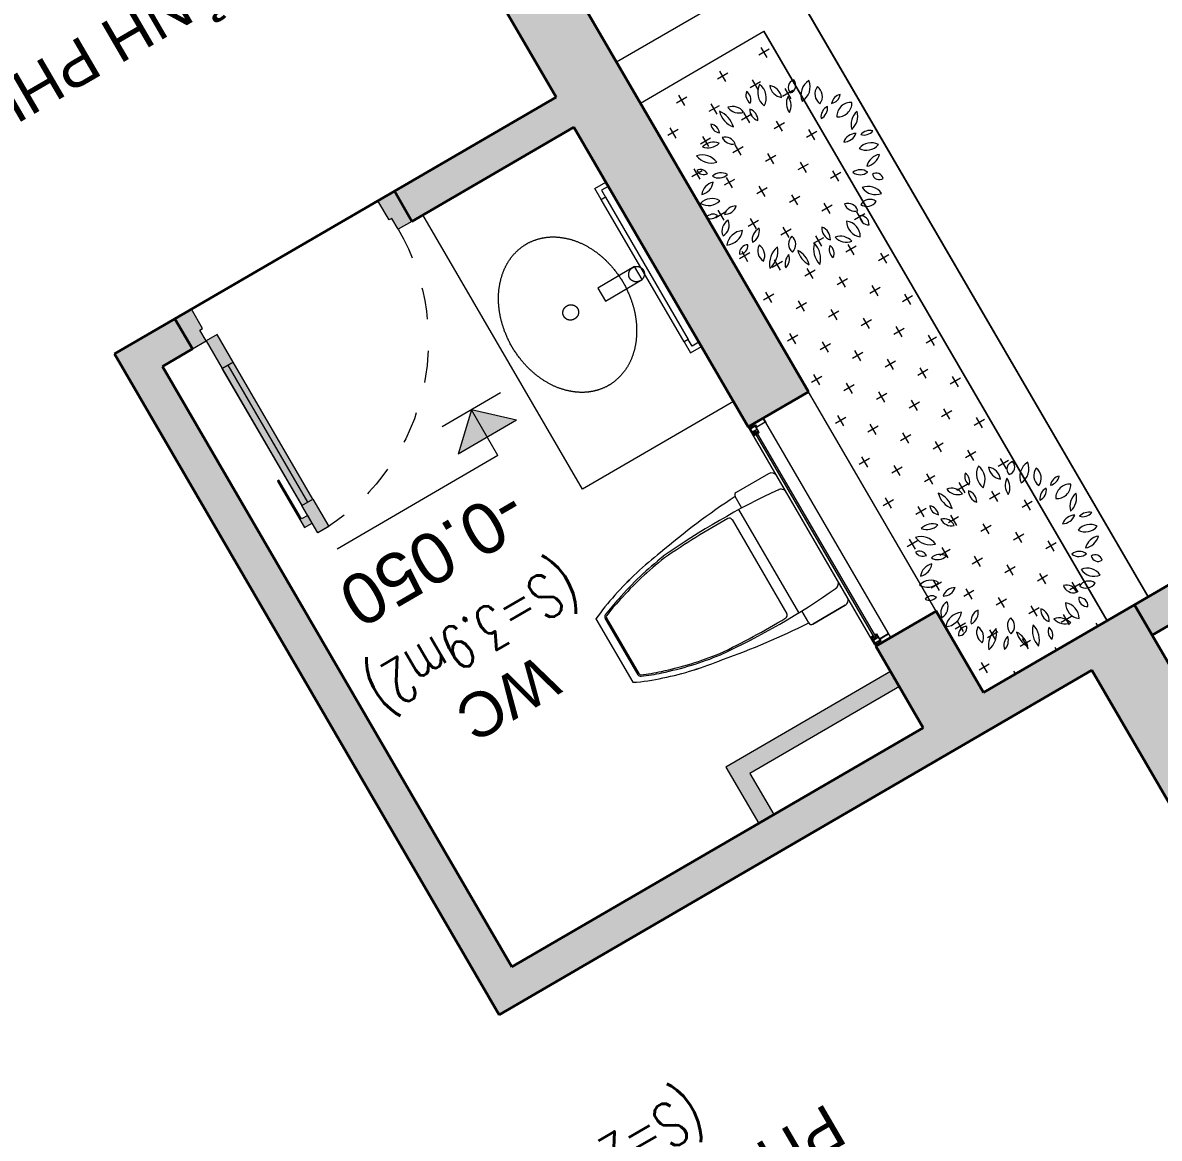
# Model space of a CAD drawing. Header units: millimetres. Extents: x 567980 to 569372, y 2065777 to 2066674.
# Drawn here: x 568902.815 to 568906.396, y 2066309.544 to 2066313.061 of the extents above; entities that cross this region are included whole.
import ezdxf
from ezdxf.enums import TextEntityAlignment as Align

# ---------------------------------------------------------------- set-up
doc = ezdxf.new("R2010")
doc.units = ezdxf.units.MM
doc.linetypes.add('HIDDEN', pattern=[0.75, 0.5, -0.25])
for name, color, linetype, lineweight in [('A-DIM', 251, 'Continuous', 15), ('A-HATCH', 251, 'Continuous', 5), ('A-KY HIEU', 34, 'Continuous', 20), ('A-TEXT', 7, 'Continuous', 18), ('A-TUONG', 255, 'Continuous', 35), ('E- THAY', 9, 'Continuous', 20), ('E-Manh', 251, 'Continuous', 13), ('E-NoiThat', 32, 'Continuous', 9), ('i_Cay', 114, 'Continuous', 13), ('i_Hatch', 250, 'Continuous', 13), ('i_ThietBi', 32, 'Continuous', 13), ('LD-CUA', 146, 'Continuous', 13), ('LD-THAY', 9, 'Continuous', 13)]:
    doc.layers.add(name, color=color, linetype=linetype, lineweight=lineweight)
doc.styles.add('A1-arial', font='arial.ttf')
doc.styles.add('AA - Arial - Regular', font='arial.ttf', dxfattribs={"height": 250})
doc.styles.add('Dim roman', font='romans.shx', dxfattribs={"width": 0.7})

# ---------------------------------------------------------------- blocks, each defined once
blk = doc.blocks.new('A$C67F81534')
at = {"color": 2, "linetype": 'Continuous'}
for p, q in [((505, 2254.3), (498, 2284.3)), ((968.5, 2254.3), (975.6, 2284.3)), ((505, 2254.3), (530.4, 2228.3)), ((530.4, 2228.3), (515.4, 2003.6)), ((943.2, 2228.3), (968.5, 2254.3)), ((958.2, 2003.6), (943.2, 2228.3)), ((308.3, 2003.6), (308.3, 0)), ((1183.8, 2003.6), (308.3, 2003.6)), ((1183.8, 0), (1183.8, 2003.6)), ((57.7, 1864.1), (27.6, 1871.1)), ((57.7, 1864.1), (83.7, 1838.7)), ((1434.4, 1864.1), (1408.5, 1838.7)), ((1434.4, 1864.1), (1464.5, 1871.1)), ((83.7, 1838.7), (308.3, 1853.7)), ((1408.5, 1838.7), (1183.8, 1853.7)), ((57.7, 1400.6), (27.6, 1393.5)), ((83.7, 1425.9), (57.7, 1400.6)), ((308.3, 1410.9), (83.7, 1425.9)), ((1183.8, 1410.9), (1408.5, 1425.9)), ((1408.5, 1425.9), (1434.4, 1400.6)), ((1434.4, 1400.6), (1464.5, 1393.5)), ((57.7, 1269.6), (27.6, 1276.6)), ((57.7, 1269.6), (83.7, 1244.3)), ((83.7, 1244.3), (308.3, 1259.2)), ((1408.5, 1244.3), (1183.8, 1259.2)), ((1434.4, 1269.6), (1408.5, 1244.3)), ((1434.4, 1269.6), (1464.5, 1276.6)), ((83.7, 831.4), (57.7, 806.1)), ((308.3, 816.4), (83.7, 831.4)), ((1183.8, 816.4), (1408.5, 831.4)), ((1408.5, 831.4), (1434.4, 806.1)), ((57.7, 806.1), (27.6, 799)), ((1434.4, 806.1), (1464.5, 799)), ((64.2, 608.8), (34.2, 615.8)), ((1427.9, 608.8), (1458, 615.8)), ((64.2, 608.8), (90.2, 583.5)), ((90.2, 583.5), (308.3, 598)), ((1401.9, 583.5), (1183.8, 598)), ((1427.9, 608.8), (1401.9, 583.5)), ((64.2, 145.3), (34.2, 138.2)), ((90.2, 170.6), (64.2, 145.3)), ((308.3, 156.1), (90.2, 170.6)), ((1183.8, 156.1), (1401.9, 170.6)), ((1401.9, 170.6), (1427.9, 145.3)), ((1427.9, 145.3), (1458, 138.2)), ((308.3, 0), (1183.8, 0)), ((530.4, -224.6), (515.4, 0)), ((958.2, 0), (943.2, -224.6)), ((505, -250.6), (498, -280.7)), ((505, -250.6), (530.4, -224.6)), ((943.2, -224.6), (968.5, -250.6)), ((968.5, -250.6), (975.6, -280.7))]:
    blk.add_line(p, q, dxfattribs=at)
at = {"color": 8, "linetype": 'Continuous'}
for p, q in [((561.2, 2226.2), (546.4, 2003.6)), ((328.9, 1983), (328.9, 20.6)), ((1163.2, 1983), (328.9, 1983)), ((1163.2, 20.6), (1163.2, 1983)), ((85.8, 1807.9), (308.3, 1822.7)), ((1406.4, 1807.9), (1183.8, 1822.7)), ((308.3, 1441.9), (85.8, 1456.7)), ((85.8, 1213.4), (308.3, 1228.3)), ((1406.4, 1213.4), (1183.8, 1228.3)), ((308.3, 847.4), (85.8, 862.2)), ((328.9, 20.6), (1163.2, 20.6)), ((561.2, -222.6), (546.4, 0))]:
    blk.add_line(p, q, dxfattribs=at)
at = {"color": 8}
for p, q in [((927.2, 2003.6), (912.4, 2226.2)), ((328.9, 1245.9), (1066.1, 1983)), ((328.9, 1890.8), (421.2, 1983)), ((328.9, 1517.4), (794.6, 1983)), ((328.9, 1138.4), (1163.2, 1972.7)), ((863.9, 1486.7), (1163.2, 1786)), ((328.9, 1624.9), (442.4, 1738.4)), ((821.5, 1359.4), (1163.2, 1701.2)), ((1183.8, 1441.9), (1406.4, 1456.7)), ((954.4, 1113.3), (1163.2, 1322.2)), ((818.5, 875.6), (1163.2, 1220.3)), ((818.5, 875.6), (1163.2, 1220.3)), ((328.9, 951.7), (581, 1203.8)), ((328.9, 866.9), (425.5, 963.4)), ((911.5, 691.4), (1163.2, 943.1)), ((716.9, 774), (805, 862.1)), ((716.9, 774), (805, 862.1)), ((1183.8, 847.4), (1406.4, 862.2)), ((618.3, 777.2), (671.5, 830.5)), ((328.9, 487.9), (605.3, 764.3)), ((695.7, 752.8), (714.3, 771.4)), ((695.7, 752.8), (714.3, 771.4)), ((462.2, 519.3), (676.9, 734)), ((524.5, 581.6), (676.9, 734)), ((880.2, 660.1), (901.6, 681.5)), ((529.2, 20.6), (1163.2, 654.6)), ((864.5, 644.4), (872.2, 652.1)), ((328.9, 108.8), (855.8, 635.7)), ((92.3, 552.6), (308.3, 567)), ((1050.6, 451.5), (1163.2, 564.1)), ((1399.9, 552.6), (1183.8, 567)), ((1121.3, 426), (1163.2, 468)), ((328.9, 386), (368.9, 426)), ((715.9, 20.6), (1027.9, 332.7)), ((308.3, 187), (92.3, 201.4)), ((1183.8, 187), (1399.9, 201.4)), ((1094.9, 20.6), (1163.2, 89)), ((619.7, 20.6), (654.6, 55.5)), ((927.2, 0), (912.4, -222.6))]:
    blk.add_line(p, q, dxfattribs=at)
at = {"color": 2, "linetype": 'Continuous'}
for centre, radius, start, end in [((736.8, 1266.1), 1045.8, 76.8005, 103.1995), ((736.8, 1266.1), 984, 77.8904, 102.1096), ((1045.8, 1632.3), 1045.8, 166.8005, 193.1995), ((1045.8, 1632.3), 1014.9, 166.8005, 193.1995), ((446.3, 1632.3), 1045.8, 346.8005, 13.1995), ((1045.8, 1632.3), 984, 167.8904, 192.1096), ((446.3, 1632.3), 984, 347.8904, 12.1096), ((1045.8, 1037.8), 1045.8, 166.8005, 193.1995), ((1045.8, 1037.8), 1014.9, 166.8005, 193.1995), ((446.3, 1037.8), 1045.8, 346.8005, 13.1995), ((1045.8, 1037.8), 984, 167.8904, 192.1096), ((446.3, 1037.8), 984, 347.8904, 12.1096), ((1052.4, 377), 1045.8, 166.8005, 193.1995), ((439.8, 377), 1045.8, 346.8005, 13.1995), ((1052.4, 377), 1014.9, 166.8005, 193.1995), ((1052.4, 377), 984, 167.8904, 192.1096), ((439.8, 377), 984, 347.8904, 12.1096), ((439.8, 377), 1014.9, 346.8005, 13.1995), ((736.8, 737.5), 984, 257.8904, 282.1096), ((736.8, 737.5), 1045.8, 256.8005, 283.1995)]:
    blk.add_arc(centre, radius, start, end, dxfattribs=at)
at = {"color": 8, "linetype": 'Continuous'}
for centre, start, end in [((736.8, 1266.1), 76.8005, 103.1995), ((446.3, 1632.3), 346.8005, 13.1995), ((446.3, 1037.8), 346.8005, 13.1995), ((736.8, 737.5), 256.8005, 283.1995)]:
    blk.add_arc(centre, 1014.9, start, end, dxfattribs=at)
at = {"color": 8}
for centre, radius, start, end in [((747, 917.8), 37.6, 156.0385, 244.4359), ((688.2, 896.2), 44.3, 343.9866, 56.4878), ((753.3, 929.5), 23.7, 148.7908, 240.7624), ((726.3, 922.4), 20.5, 318.6409, 70.9123), ((804.4, 929.1), 30.9, 137.031, 215.07), ((762.9, 932), 26.2, 308.1934, 43.9077), ((843.8, 900.6), 37.6, 116.0385, 204.4359), ((784.9, 921.8), 44.3, 303.9866, 16.4878), ((664.8, 889.8), 26.2, 348.1934, 83.9077), ((698.5, 914.3), 30.9, 177.031, 255.07), ((781.8, 897.6), 32.2, 145.833, 240.658), ((744.3, 888.8), 29.1, 318.5783, 67.9127), ((856.2, 905.5), 23.7, 108.7908, 200.7624), ((831, 917.4), 20.5, 278.6409, 30.9123), ((865.2, 901.2), 26.2, 268.1934, 3.9077), ((895.1, 872.4), 30.9, 97.031, 175.07), ((642.9, 859), 20.5, 358.6409, 110.9123), ((659, 881.8), 23.7, 188.7908, 280.7624), ((678.3, 844.7), 29.1, 358.5783, 107.9127), ((701.4, 875.7), 32.2, 185.833, 280.658), ((764.9, 871.1), 23.2, 171.2967, 266.1216), ((743.2, 853.7), 20.9, 344.042, 93.3764), ((791.2, 856.4), 23.2, 131.2967, 226.1216), ((763.4, 857), 20.9, 304.042, 53.3764), ((799.1, 887.8), 23.2, 171.2967, 266.1216), ((777.4, 870.4), 20.9, 344.042, 93.3764), ((825.4, 873.1), 23.2, 131.2967, 226.1216), ((797.6, 873.7), 20.9, 304.042, 53.3764), ((857.6, 862.7), 32.2, 105.833, 200.658), ((823.1, 880.1), 29.1, 278.5783, 27.9127), ((894.6, 858.1), 32.2, 105.833, 200.658), ((860.1, 875.5), 29.1, 278.5783, 27.9127), ((907, 825.2), 37.6, 76.0385, 164.4359), ((875.5, 879.3), 44.3, 263.9866, 336.4878), ((630.6, 814.3), 44.3, 23.9866, 96.4878), ((661.7, 868.7), 37.6, 196.0385, 284.4359), ((698.6, 839.8), 23.2, 171.2967, 266.1216), ((676.9, 822.4), 20.9, 344.042, 93.3764), ((731.2, 855.6), 23.2, 171.2967, 266.1216), ((709.5, 838.3), 20.9, 344.042, 93.3764), ((821.8, 838.4), 20.9, 104.042, 213.3764), ((795.9, 848.5), 23.2, 291.2967, 26.1216), ((837.7, 818.4), 23.2, 91.2967, 186.1216), ((816.8, 836.8), 20.9, 264.042, 13.3764), ((858.8, 833.8), 20.9, 104.042, 213.3764), ((832.9, 843.9), 23.2, 291.2967, 26.1216), ((874.7, 813.8), 23.2, 91.2967, 186.1216), ((853.8, 832.1), 20.9, 264.042, 13.3764), ((919.6, 821), 23.7, 68.7908, 160.7624), ((907.9, 846.3), 20.5, 238.6409, 350.9123), ((616.8, 794.5), 26.2, 28.1934, 123.9077), ((626.8, 834.8), 30.9, 217.031, 295.07), ((656.1, 768.6), 29.1, 38.5783, 147.9127), ((680.2, 789.2), 20.9, 24.042, 133.3764), ((685.7, 816.5), 23.2, 211.2967, 306.1216), ((694.6, 767.9), 23.2, 11.2967, 106.1216), ((709, 791.6), 20.9, 184.042, 293.3764), ((893.2, 787.3), 32.2, 65.833, 160.658), ((877.9, 822.8), 29.1, 238.5783, 347.9127), ((928.1, 770.6), 30.9, 57.031, 135.07), ((923.7, 811.9), 26.2, 228.1934, 323.9077), ((619.8, 756.8), 20.5, 38.6409, 150.9123), ((617.5, 784.6), 23.7, 228.7908, 320.7624), ((639.1, 714.7), 44.3, 63.9866, 136.4878), ((627.9, 776.3), 37.6, 236.0385, 324.4359), ((653.9, 807.2), 32.2, 225.833, 320.658), ((689.3, 732.8), 20.9, 64.042, 173.3764), ((808.9, 729.3), 23.2, 11.2967, 106.1216), ((848.8, 759.4), 23.2, 51.2967, 146.1216), ((844.6, 786.9), 20.9, 224.042, 333.3764), ((869.3, 748.7), 23.2, 51.2967, 146.1216), ((865.1, 776.2), 20.9, 224.042, 333.3764), ((906.9, 726.8), 37.6, 36.0385, 124.4359), ((917.5, 788.5), 44.3, 223.9866, 296.4878), ((641.3, 690.6), 26.2, 68.1934, 163.9077), ((688, 696), 29.1, 78.5783, 187.9127), ((661.5, 724.1), 32.2, 265.833, 0.658), ((676, 757.2), 23.2, 251.2967, 346.1216), ((717.8, 729), 20.9, 64.042, 173.3764), ((704.4, 753.4), 23.2, 251.2967, 346.1216), ((766.5, 705.8), 20.9, 144.042, 253.3764), ((740.2, 696.9), 23.2, 331.2967, 66.1216), ((823.3, 753), 20.9, 184.042, 293.3764), ((819.5, 707.1), 23.2, 11.2967, 106.1216), ((833.9, 730.8), 20.9, 184.042, 293.3764), ((872, 706.7), 32.2, 25.833, 120.658), ((883.1, 743.7), 29.1, 198.5783, 307.9127), ((913.9, 715.5), 23.7, 28.7908, 120.7624), ((921.2, 742.4), 20.5, 198.6409, 310.9123), ((623, 727.9), 30.9, 257.031, 335.07), ((667.9, 663.6), 20.5, 78.6409, 190.9123), ((648.2, 683.5), 23.7, 268.7908, 0.7624), ((709.7, 643.7), 44.3, 103.9866, 176.4878), ((661.5, 683.8), 37.6, 276.0385, 4.4359), ((732.6, 695.5), 20.9, 104.042, 213.3764), ((706.7, 705.6), 23.2, 291.2967, 26.1216), ((759.1, 660.9), 29.1, 118.5783, 227.9127), ((720.8, 665.4), 32.2, 305.833, 40.658), ((789.7, 694.7), 20.9, 144.042, 253.3764), ((763.3, 685.8), 23.2, 331.2967, 66.1216), ((836.2, 679.7), 29.1, 158.5783, 267.9127), ((803.9, 658.6), 32.2, 345.833, 80.658), ((822, 684.9), 23.2, 11.2967, 106.1216), ((836.4, 708.7), 20.9, 184.042, 293.3764), ((832.6, 662.7), 23.2, 11.2967, 106.1216), ((847, 686.5), 20.9, 184.042, 293.3764), ((891.4, 692), 44.3, 183.9866, 256.4878), ((843.6, 651.5), 37.6, 356.0385, 84.4359), ((888, 671.4), 30.9, 17.031, 95.07), ((911.2, 705.9), 26.2, 188.1934, 283.9077), ((726.8, 626.7), 26.2, 108.1934, 203.9077), ((688.8, 643.6), 30.9, 297.031, 15.07), ((809.3, 634.8), 44.3, 143.9866, 216.4878), ((746.7, 634.5), 37.6, 316.0385, 44.4359), ((833.4, 632.7), 26.2, 148.1934, 243.9077), ((793.4, 621.2), 30.9, 337.031, 55.07), ((864.6, 654.3), 20.5, 158.6409, 270.9123), ((841.6, 638.3), 23.7, 348.7908, 80.7624), ((764.5, 623.2), 20.5, 118.6409, 230.9123), ((736.7, 625.7), 23.7, 308.7908, 40.7624)]:
    blk.add_arc(centre, radius, start, end, dxfattribs=at)
blk = doc.blocks.new('*U459')
h = blk.add_hatch(color=253)
h.dxf.hatch_style = 1
h.paths.add_polyline_path([(50, 100), (90, 100), (90, 0), (50, 0)])
h.paths.add_polyline_path([(50, 600), (90, 600), (90, 700), (50, 700)])
h = blk.add_hatch(color=254)
h.dxf.hatch_style = 1
h.paths.add_polyline_path([(21.7, 494.5), (21.7, 664.1), (50, 664.1), (50, 635.9), (27.4, 635.9), (27.4, 494.5)])
h = blk.add_hatch(color=254)
h.dxf.hatch_style = 1
h.paths.add_polyline_path([(90, 100), (50, 100), (50, 600), (90, 600)])
h = blk.add_hatch(color=253)
h.dxf.hatch_style = 1
h.paths.add_polyline_path([(0, 0), (50, 0), (50, -40), (60, -40), (60, -110), (0, -110)])
h = blk.add_hatch(color=253)
h.dxf.hatch_style = 1
h.paths.add_polyline_path([(800, 0), (750, 0), (750, -40), (740, -40), (740, -110), (800, -110)])
for p, q in [((70, 100), (70, 600)), ((90, 600), (90, 100))]:
    blk.add_line(p, q)
for points in [[(50, 600), (90, 600), (90, 700), (50, 700), (50, 600)], [(50, 602.9), (50, 100)], [(50, 100), (90, 100), (90, 0), (50, 0), (50, 100)]]:
    blk.add_lwpolyline(points)
for points in [[(21.7, 494.5), (21.7, 664.1), (50, 664.1), (50, 635.9), (27.4, 635.9), (27.4, 494.5)], [(90, 100), (50, 100), (50, 600), (90, 600)], [(0, 0), (50, 0), (50, -40), (60, -40), (60, -110), (0, -110)], [(800, 0), (750, 0), (750, -40), (740, -40), (740, -110), (800, -110)]]:
    blk.add_lwpolyline(points, close=True)
at = {"linetype": 'HIDDEN', "ltscale": 30}
blk.add_arc((50, 0), 700, 0, 90, dxfattribs=at)
blk = doc.blocks.new('A$C01E237DA')
at = {"layer": 'i_ThietBi'}
for p, q in [((124, 759.1), (-119.8, 759.1)), ((-106.9, 731.5), (111, 731.5)), ((-106.9, 726.5), (111.1, 726.5)), ((182.1, 201.7), (-180.3, 202.2)), ((182.1, 201.7), (-180.3, 202.2)), ((-243.2, 154.2), (-197, 154.2)), ((-243.2, 154.2), (-197, 154.2)), ((-197, 164.9), (199.5, 165)), ((-197, 164.9), (199.5, 165)), ((199.2, 154.3), (243.6, 154.2)), ((199.2, 154.3), (243.6, 154.2)), ((-253.4, 20), (-253.2, 144.2))]:
    blk.add_line(p, q, dxfattribs=at)
blk.add_lwpolyline([(-253.4, 20, 0.414644), (-233.4, 0), (233.4, 0, 0.413784), (253.4, 20), (253.6, 144.2, 0.414214), (243.6, 154.2, 0.030719), (207.3, 462.5, 0.045974), (160.7, 664.8, 0.040862), (124, 759.1), (-119.8, 759.1, 0.042274), (-157.5, 665.3, 0.045977), (-204.6, 463.1, 0.030636), (-243.2, 154.2, 0.414214), (-253.2, 144.2), (-253.4, 20, 0.414214), (-233.4, 0)], format="xyb", dxfattribs=at)
for centre, radius, start, end in [((415.2, 489.4), 599.1, 153.2435, 162.9263), ((-433.6, 487.7), 620.1, 16.5948, 25.9545), ((406.7, 490.6), 573.1, 155.8082, 162.7877), ((406.7, 490.6), 573.1, 155.8082, 162.7877), ((406.7, 490.6), 568.1, 155.8028, 162.7839), ((406.7, 490.6), 568.1, 155.8028, 162.7839), ((-106.9, 721.5), 10, 89.5552, 156.4302), ((-106.9, 721.5), 10, 89.5552, 156.4302), ((-106.9, 721.5), 5, 89.5552, 156.4302), ((-106.9, 721.5), 5, 89.5552, 156.4302), ((110.9, 721.5), 10, 23.5698, 90.4448), ((110.9, 721.5), 5, 23.5698, 90.4448), ((110.9, 721.5), 5, 23.5698, 90.4448), ((-433.6, 487.7), 597.6, 16.5948, 23.2571), ((-433.6, 487.7), 602.6, 16.5948, 23.2414), ((915.9, 308.6), 1131.2, 161.6177, 172.1474), ((916.1, 308.6), 1113.8, 161.5781, 172.1303), ((916.1, 308.6), 1113.8, 161.5781, 172.1303), ((916.1, 308.6), 1108.9, 161.5878, 172.1346), ((916.1, 308.6), 1108.9, 161.5878, 172.1346), ((-914.1, 310.9), 1109, 7.7136, 18.2596), ((-914.1, 310.9), 1109, 7.7136, 18.2596), ((-914.4, 301.2), 1117.4, 8.2007, 18.7361), ((-914.4, 301.2), 1117.4, 8.2007, 18.7361), ((-913.9, 310.9), 1131.3, 7.7004, 18.2295), ((2294.4, -5.6), 2542.6, 169.3761, 176.3952), ((2288.4, 231.5), 2486.5, 174.7016, 184.9536), ((2288.4, 231.5), 2486.5, 174.7016, 184.9536), ((2278.2, 257.2), 2468.9, 175.2821, 181.0488), ((2278.2, 257.2), 2468.9, 175.2821, 181.0488), ((-2276.2, 263.9), 2468.9, 358.783, 4.5496), ((-2276.2, 263.9), 2468.9, 358.783, 4.5496), ((-2278, 246.3), 2478.9, 354.7152, 4.9599), ((-2278, 246.3), 2478.9, 354.7152, 4.9599), ((-2281.4, 13), 2528.9, 3.2004, 10.2385), ((-180.3, 212.2), 10, 181.0488, 269.9159), ((-180.3, 212.2), 10, 181.0488, 269.9159), ((182.1, 211.7), 10, 269.9159, 358.783), ((182.1, 211.7), 10, 269.9159, 358.783), ((-243.2, 144.2), 10, 89.9159, 179.9159), ((243.6, 144.2), 10, 359.9159, 89.9159), ((-169.1, 19.8), 20, 179.9159, 269.9159), ((-169.1, 19.8), 20, 179.9159, 269.9159), ((170.4, 20), 20, 269.9159, 359.9159), ((170.4, 20), 20, 269.9159, 359.9159)]:
    blk.add_arc(centre, radius, start, end, dxfattribs=at)
blk = doc.blocks.new('lvb11')
at = {"layer": 'E-NoiThat'}
for p, q in [((-299.4, -40), (-299.4, 0)), ((-299.4, 0), (-284.4, 0)), ((-299.4, 0), (299.4, 0)), ((-284.4, 0), (-284.4, -25)), ((299.4, 0), (284.4, 0)), ((284.4, 0), (284.4, -25)), ((299.4, -40), (299.4, 0)), ((-284.4, -25), (-259.4, -25)), ((-259.4, -25), (259.4, -25)), ((-259.4, -40), (-259.4, -25)), ((-259.4, -25), (-259.4, -40)), ((259.4, -25), (259.4, -40)), ((284.4, -25), (259.4, -25)), ((259.4, -25), (259.4, -40)), ((-259.4, -40), (-299.4, -40)), ((259.4, -40), (-259.4, -40)), ((-23.7, -55.3), (-23.7, -189.4)), ((23.7, -55.3), (-23.7, -55.3)), ((23.7, -189.4), (23.7, -55.3)), ((259.4, -40), (299.4, -40)), ((-23.7, -189.4), (23.7, -189.4))]:
    blk.add_line(p, q, dxfattribs=at)
for points, knots in [([(-0.2, -37), (-6.6, -37), (-12.1, -40.4), (-17.7, -43.7), (-20.9, -49.5), (-24.1, -55.3), (-24.1, -62), (-24.1, -68.7), (-20.9, -74.5), (-17.7, -80.3), (-12.1, -83.7), (-6.6, -87), (-0.2, -87), (6.2, -87), (11.8, -83.7), (17.3, -80.3), (20.5, -74.5), (23.7, -68.7), (23.7, -62), (23.7, -55.3), (20.5, -49.5), (17.3, -43.7), (11.8, -40.4), (6.2, -37), (-0.2, -37)], [0, 0, 0, 0.083333, 0.083333, 0.166667, 0.166667, 0.25, 0.25, 0.333333, 0.333333, 0.416667, 0.416667, 0.5, 0.5, 0.583333, 0.583333, 0.666667, 0.666667, 0.75, 0.75, 0.833333, 0.833333, 0.916667, 0.916667, 1, 1, 1]), ([(-257, -307.6), (-254.5, -274), (-242.1, -246.3), (-229.8, -218.7), (-206.6, -194), (-183.5, -169.3), (-152, -151.2), (-120.6, -133.1), (-85.3, -123.4), (-50.1, -113.8), (-7.4, -111.7)], [0.5033939, 0.5033939, 0.5033939, 0.5516063, 0.5516063, 0.5998188, 0.5998188, 0.6480313, 0.6480313, 0.6962437, 0.6962437, 0.7444562, 0.7444562, 0.7444562]), ([(9.1, -111.7), (51.9, -113.8), (87.2, -123.4), (122.4, -133.1), (153.9, -151.3), (185.3, -169.4), (208.5, -194.1), (231.6, -218.8), (243.8, -246.4), (256.1, -274.1), (258.8, -307.6)], [0.7538041, 0.7538041, 0.7538041, 0.8021085, 0.8021085, 0.8504129, 0.8504129, 0.8987173, 0.8987173, 0.9470217, 0.9470217, 0.9953261, 0.9953261, 0.9953261]), ([(-0.2, -277), (-6.6, -277), (-12.1, -280.4), (-17.7, -283.7), (-20.9, -289.5), (-24.1, -295.3), (-24.1, -302), (-24.1, -308.7), (-20.9, -314.5), (-17.7, -320.3), (-12.1, -323.7), (-6.6, -327), (-0.2, -327), (6.2, -327), (11.8, -323.7), (17.3, -320.3), (20.5, -314.5), (23.7, -308.7), (23.7, -302), (23.7, -295.3), (20.5, -289.5), (17.3, -283.7), (11.8, -280.4), (6.2, -277), (-0.2, -277)], [0, 0, 0, 0.083333, 0.083333, 0.166667, 0.166667, 0.25, 0.25, 0.333333, 0.333333, 0.416667, 0.416667, 0.5, 0.5, 0.583333, 0.583333, 0.666667, 0.666667, 0.75, 0.75, 0.833333, 0.833333, 0.916667, 0.916667, 1, 1, 1]), ([(-7.4, -516.4), (-50.2, -514.4), (-85.5, -504.7), (-120.7, -495), (-152.2, -476.9), (-183.6, -458.7), (-206.7, -434), (-229.8, -409.3), (-242.1, -381.7), (-254.4, -354.1), (-257, -320.6)], [0.2537819, 0.2537819, 0.2537819, 0.3018441, 0.3018441, 0.3499063, 0.3499063, 0.3979685, 0.3979685, 0.4460307, 0.4460307, 0.4940929, 0.4940929, 0.4940929]), ([(258.8, -320.6), (256.2, -354.2), (243.8, -381.8), (231.5, -409.5), (208.3, -434.2), (185.2, -458.8), (153.7, -477), (122.3, -495.1), (87.1, -504.7), (51.8, -514.3), (9.1, -516.4)], [0.0046272, 0.0046272, 0.0046272, 0.0525979, 0.0525979, 0.1005686, 0.1005686, 0.1485394, 0.1485394, 0.1965101, 0.1965101, 0.2444809, 0.2444809, 0.2444809])]:
    blk.add_open_spline(points, degree=2, knots=knots, dxfattribs=at)
for points in [[(-7.4, -111.7), (0.9, -111.7), (9.1, -111.7)], [(-257, -320.6), (-257, -314.1), (-257, -307.6)], [(258.8, -307.6), (258.8, -310.8), (258.8, -314.1)], [(258.8, -314.1), (258.8, -317.3), (258.8, -320.6)], [(9.1, -516.4), (0.9, -516.4), (-7.4, -516.4)]]:
    blk.add_open_spline(points, degree=2, dxfattribs=at)
blk = doc.blocks.new('mb-cay40')
at = {"color": 0, "linetype": 'ByBlock'}
for centre, radius, start, end in [((-136.2, 736.9), 62.9, 125.40933, 202.71009), ((-230.7, 763.9), 62.9, 305.40933, 22.71009), ((-426.9, 693.8), 54.1, 146.81507, 244.01934), ((-495.9, 674.7), 54.1, 326.81507, 64.01934), ((-299.6, 710.3), 100.2, 149.47372, 231.75859), ((-447.9, 682.5), 100.2, 329.47372, 51.75859), ((-230.7, 779.4), 98.1, 192.30595, 259.6849), ((-344.1, 662), 98.1, 12.30595, 79.6849), ((16.3, 684.3), 136.5, 133.81169, 194.30773), ((-210.5, 749), 136.5, 313.81169, 14.30773), ((112.7, 711.3), 137.2, 163.46423, 212.79056), ((-134.2, 676.1), 137.2, 343.46423, 32.79056), ((-147.5, 637.8), 79.7, 145.52479, 220.83273), ((-273.4, 630.8), 79.7, 325.52479, 40.83273), ((138.4, 615.5), 80.6, 104.10036, 168.46502), ((39.7, 709.8), 80.6, 284.10036, 348.46502), ((230.4, 506), 141.4, 100.3005, 160.44765), ((71.9, 692.4), 141.4, 280.3005, 340.44765), ((-541.5, 596.8), 98.1, 183.31893, 263.19037), ((-651.1, 493.7), 98.1, 3.31893, 83.19037), ((-554.2, 555.7), 69.9, 25.45365, 116.6852), ((-522.5, 648.1), 69.9, 205.45365, 296.6852), ((-390.4, 597.1), 66.9, 168.8066, 257.6391), ((-470.3, 544.7), 66.9, 348.8066, 77.6391), ((48.9, 562.1), 68.8, 103.89139, 198.90395), ((-32.7, 606.6), 68.8, 283.89139, 18.90395), ((260, 521), 76.9, 122.58173, 207.17999), ((150.2, 550.6), 76.9, 302.58173, 27.17999), ((-653.7, 503), 44.2, 163.49335, 274.46973), ((-692.7, 471.4), 44.2, 343.49335, 94.46973), ((-620.4, 356.9), 75.8, 22.57231, 98.33354), ((-561.4, 461), 75.8, 202.57231, 278.33354), ((213.1, 368.7), 79.6, 86.02822, 161.36976), ((143.1, 473.5), 79.6, 266.02822, 341.36976), ((299.7, 426), 53.5, 59.98145, 155.66759), ((277.7, 494.4), 53.5, 239.98145, 335.66759), ((-680.1, 301.4), 101.7, 69.72014, 135.64891), ((-717.6, 467.9), 101.7, 249.72014, 315.64891), ((319.9, 283.6), 110.2, 64.73526, 140.57812), ((281.8, 453.3), 110.2, 244.73526, 320.57812), ((-743.4, 226), 96, 30.94824, 110.57839), ((-694.8, 365.2), 96, 210.94824, 290.57839), ((359.2, 242.1), 79.1, 90.25287, 173.52208), ((280.3, 330.1), 79.1, 270.25287, 353.52208), ((-766.5, 152.4), 75.6, 44.25765, 108.59266), ((-736.5, 276.8), 75.6, 224.25765, 288.59266), ((243, 141), 78, 58.87476, 131.21352), ((-787.2, 176.3), 110.8, 280.87616, 345.44791), ((-659.1, 39.6), 110.8, 100.87616, 165.44791), ((-637.6, 118.6), 83.9, 60.50948, 129.29199), ((-649.5, 256.6), 83.9, 240.50948, 309.29199), ((231.9, 266.5), 78, 238.87476, 311.21352), ((344, 142), 53.6, 28.19814, 112.19179), ((371, 217), 53.6, 208.19814, 292.19179), ((292.5, 25.2), 97.6, 29.1952, 106.7189), ((349.7, 166.4), 97.6, 209.1952, 286.7189), ((-689.6, -39.1), 87.4, 54.97446, 151.37923), ((-716.2, 74.2), 87.4, 234.97446, 331.37923), ((158.9, -75), 77.3, 28.80716, 103.91988), ((208.1, 37.3), 77.3, 208.80716, 283.91988), ((313.8, -58.6), 90.4, 71.37117, 141.75354), ((271.7, 82.9), 90.4, 251.37117, 321.75354), ((-674.8, -123.2), 70, 71.81925, 140.08176), ((-706.7, -11.8), 70, 251.81925, 320.08176), ((-551.5, -83), 75, 87.17243, 157.23647), ((-616.9, 20.9), 75, 267.17243, 337.23647), ((243.5, -118.1), 50.7, 359.25572, 87.62866), ((296.2, -68.1), 50.7, 179.25572, 267.62866), ((-557.2, -163.3), 78, 113.47529, 203.45596), ((-659.8, -122.8), 78, 293.47529, 23.45596), ((-341.9, -220.9), 95.9, 122.88731, 186.72533), ((-489.2, -151.6), 95.9, 302.88731, 6.72533), ((69.9, -150.8), 70.3, 173.64998, 254.65145), ((-18.6, -210.9), 70.3, 353.64998, 74.65145), ((132.9, -213), 116.1, 6.54869, 76.89113), ((274.6, -86.6), 116.1, 186.54869, 256.89113), ((-604.8, -147.2), 106.6, 271.63276, 352.02679), ((-496.2, -268.5), 106.6, 91.63276, 172.02679), ((-132.5, -236.1), 75.4, 148.78766, 221.59771), ((-253.3, -247.1), 75.4, 328.78766, 41.59771), ((113.4, -289.9), 96.7, 38.69621, 106.24154), ((161.8, -136.6), 96.7, 218.69621, 286.24154), ((-472.9, -293.5), 49.3, 76.54191, 193.47743), ((-509.3, -257.1), 49.3, 256.54191, 13.47743), ((-314.3, -280.8), 91.1, 159.11699, 230.36062), ((-457.4, -318.4), 91.1, 339.11699, 50.36062), ((-220.2, -348.5), 108.7, 122.11699, 201.72753), ((-378.9, -296.7), 108.7, 302.11699, 21.72753), ((99.9, -278), 148, 165.20711, 218.32175), ((-159.3, -332), 148, 345.20711, 38.32175), ((110.4, -276.4), 64.3, 156.77542, 231.28797), ((11, -301.2), 64.3, 336.77542, 51.28797), ((-170.5, -363.9), 62.5, 129.74751, 206.0709), ((-266.7, -343.3), 62.5, 309.74751, 26.0709), ((-159.8, -372.2), 84.6, 5.31956, 80.41897), ((-61.5, -281), 84.6, 185.31956, 260.41897)]:
    blk.add_arc(centre, radius, start, end, dxfattribs=at)
blk = doc.blocks.new('*U486')
h = blk.add_hatch(color=253)
h.dxf.hatch_style = 1
h.paths.add_polyline_path([(50, 100), (90, 100), (90, 0), (50, 0)])
h.paths.add_polyline_path([(50, 700), (90, 700), (90, 800), (50, 800)])
h = blk.add_hatch(color=254)
h.dxf.hatch_style = 1
h.paths.add_polyline_path([(21.7, 594.5), (21.7, 764.1), (50, 764.1), (50, 735.9), (27.4, 735.9), (27.4, 594.5)])
h = blk.add_hatch(color=254)
h.dxf.hatch_style = 1
h.paths.add_polyline_path([(90, 100), (50, 100), (50, 700), (90, 700)])
h = blk.add_hatch(color=253)
h.dxf.hatch_style = 1
h.paths.add_polyline_path([(0, 0), (50, 0), (50, -40), (60, -40), (60, -220), (0, -220)])
h = blk.add_hatch(color=253)
h.dxf.hatch_style = 1
h.paths.add_polyline_path([(900, 0), (850, 0), (850, -40), (840, -40), (840, -220), (900, -220)])
for p, q in [((70, 100), (70, 700)), ((90, 700), (90, 100))]:
    blk.add_line(p, q)
for points in [[(50, 700), (90, 700), (90, 800), (50, 800), (50, 700)], [(50, 702.9), (50, 100)], [(50, 100), (90, 100), (90, 0), (50, 0), (50, 100)]]:
    blk.add_lwpolyline(points)
for points in [[(21.7, 594.5), (21.7, 764.1), (50, 764.1), (50, 735.9), (27.4, 735.9), (27.4, 594.5)], [(90, 100), (50, 100), (50, 700), (90, 700)], [(0, 0), (50, 0), (50, -40), (60, -40), (60, -220), (0, -220)], [(900, 0), (850, 0), (850, -40), (840, -40), (840, -220), (900, -220)]]:
    blk.add_lwpolyline(points, close=True)
at = {"linetype": 'HIDDEN', "ltscale": 30}
blk.add_arc((50, 0), 800, 0, 90, dxfattribs=at)
blk = doc.blocks.new('cotxaytho')
at = {"layer": 'A-KY HIEU'}
h = blk.add_hatch(color=256, dxfattribs=at)
h.paths.add_polyline_path([(200, 187.5), (0, 187.5), (0, 0)])
h.paths.add_polyline_path([(0, 187.5), (-200, 187.5), (0, 0)])
for p, q in [((0, 312.5), (0, 0)), ((0, 312.5), (1100, 312.5)), ((-200, 187.5), (0, 0)), ((-200, 187.5), (200, 187.5)), ((0, 0), (200, 187.5)), ((-200, 0), (200, 0))]:
    blk.add_line(p, q, dxfattribs=at)
at = {"color": 6, "style": 'A1-arial'}
blk.add_attdef('-0.050', (35, 401.7), '', height=250, dxfattribs=at)
blk = doc.blocks.new('SFFSF')
h = blk.add_hatch(color=250)
h.paths.add_polyline_path([(339646.8, 104917.2), (339646.8, 104891.8), (339678.5, 104891.8), (339678.5, 104898.5), (339675.3, 104898.5, 1), (339675.3, 104897.3), (339677.3, 104897.3), (339677.3, 104893), (339663.4, 104893), (339663.4, 104916), (339677.3, 104916), (339677.3, 104911.7), (339675.3, 104911.7, 1), (339675.3, 104910.5), (339678.5, 104910.5), (339678.5, 104917.2)])
h.paths.add_polyline_path([(339648, 104916), (339662.2, 104916), (339662.2, 104893), (339648, 104893)], flags=16)
blk.add_lwpolyline([(339663.4, 104893), (339663.4, 104916), (339677.3, 104916), (339677.3, 104911.7), (339675.3, 104911.7, 1), (339675.3, 104910.5), (339678.5, 104910.5), (339678.5, 104917.2), (339646.8, 104917.2), (339646.8, 104891.8), (339678.5, 104891.8), (339678.5, 104898.5), (339675.3, 104898.5, 1), (339675.3, 104897.3), (339677.3, 104897.3), (339677.3, 104893)], format="xyb", close=True)
blk.add_lwpolyline([(339662.2, 104893), (339662.2, 104916), (339648, 104916), (339648, 104893)], close=True)
blk = doc.blocks.new('DDDDA')
blk.add_hatch(color=250).paths.add_polyline_path([(339343.8, 104970.9), (339343.8, 104969.3), (339332.6, 104969.3), (339332.6, 104958.1), (339343.8, 104958.1), (339343.8, 104956.6, 0.240391), (339346.5, 104960.7), (339335.6, 104960.7), (339335.6, 104966.7), (339346.5, 104966.7, 0.240391)])
blk.add_lwpolyline([(339343.8, 104970.9), (339343.8, 104969.3), (339332.6, 104969.3), (339332.6, 104958.1), (339343.8, 104958.1), (339343.8, 104956.6, 0.240391), (339346.5, 104960.7), (339335.6, 104960.7), (339335.6, 104966.7), (339346.5, 104966.7, 0.240391)], format="xyb", close=True)
blk = doc.blocks.new('*U496')
for points in [[(22.1, 21.5), (0, 21.5), (0, 27.7), (1.2, 27.7), (1.2, 22.7), (17.8, 22.7), (17.8, 63.1), (8.9, 63.1), (8.9, 71.6), (5.1, 74.3), (5.1, 83.1), (8.9, 85.8), (8.9, 93.1), (1.2, 93.1), (1.2, 89.3), (0, 89.3), (0, 94.3), (10.1, 94.3), (10.1, 93.1), (10.1, 91.1), (10.1, 82.5), (8.9, 82.5), (8.9, 84.3), (6.3, 82.5), (6.3, 74.9), (8.9, 73.1), (8.9, 74.9), (10.1, 74.9), (10.1, 64.3), (19, 64.3), (19, 22.7), (22.1, 22.7)], [(1044.6, 21.5), (1066.7, 21.5), (1066.7, 27.7), (1065.5, 27.7), (1065.5, 22.7), (1048.9, 22.7), (1048.9, 63.1), (1057.8, 63.1), (1057.8, 71.6), (1061.6, 74.3), (1061.6, 83.1), (1057.8, 85.8), (1057.8, 93.1), (1065.5, 93.1), (1065.5, 89.3), (1066.7, 89.3), (1066.7, 94.3), (1056.6, 94.3), (1056.6, 93.1), (1056.6, 91.1), (1056.6, 82.5), (1057.8, 82.5), (1057.8, 84.3), (1060.4, 82.5), (1060.4, 74.9), (1057.8, 73.1), (1057.8, 74.9), (1056.6, 74.9), (1056.6, 64.3), (1047.7, 64.3), (1047.7, 22.7), (1044.6, 22.7)]]:
    blk.add_hatch(color=250).paths.add_polyline_path(points)
for p, q in [((10.1, 94.3), (1056.6, 94.3)), ((22.1, 21.5), (1044.6, 21.5))]:
    blk.add_line(p, q)
for points in [[(8.9, 93.1), (8.9, 85.8), (5.1, 83.1), (5.1, 74.3), (8.9, 71.6), (8.9, 63.1), (17.8, 63.1), (17.8, 22.7), (1.2, 22.7), (1.2, 27.7), (0, 27.7), (0, 21.5), (22.1, 21.5), (22.1, 22.7), (19, 22.7), (19, 64.3), (10.1, 64.3), (10.1, 74.9), (8.9, 74.9), (8.9, 73.1), (6.3, 74.9), (6.3, 82.5), (8.9, 84.3), (8.9, 82.5), (10.1, 82.5), (10.1, 93.1), (10.1, 93.1), (10.1, 94.3), (0, 94.3), (0, 89.3), (1.2, 89.3), (1.2, 93.1), (8.9, 93.1)], [(1057.8, 93.1), (1057.8, 85.8), (1061.6, 83.1), (1061.6, 74.3), (1057.8, 71.6), (1057.8, 63.1), (1048.9, 63.1), (1048.9, 22.7), (1065.5, 22.7), (1065.5, 27.7), (1066.7, 27.7), (1066.7, 21.5), (1044.6, 21.5), (1044.6, 22.7), (1047.7, 22.7), (1047.7, 64.3), (1056.6, 64.3), (1056.6, 74.9), (1057.8, 74.9), (1057.8, 73.1), (1060.4, 74.9), (1060.4, 82.5), (1057.8, 84.3), (1057.8, 82.5), (1056.6, 82.5), (1056.6, 93.1), (1056.6, 93.1), (1056.6, 94.3), (1066.7, 94.3), (1066.7, 89.3), (1065.5, 89.3), (1065.5, 93.1), (1057.8, 93.1)]]:
    blk.add_lwpolyline(points)
blk.add_lwpolyline([(1030.7, 75.7), (36, 75.7), (36, 81.7), (1030.7, 81.7)], close=True)
at = {"xscale": -1, "rotation": 180}
blk.add_blockref('SFFSF', (-339634.7, 104983.2), dxfattribs=at)
blk.add_blockref('DDDDA', (-339299.6, -104885))
at = {"xscale": -1}
blk.add_blockref('DDDDA', (340366.2, -104885), dxfattribs=at)
at = {"rotation": 180}
blk.add_blockref('SFFSF', (340701.3, 104983.2), dxfattribs=at)
blk = doc.blocks.new('TANG 1 BT1')
at = {"layer": 'A-HATCH'}
h = blk.add_hatch(color=256, dxfattribs=at)
h.dxf.hatch_style = 1
h.paths.add_polyline_path([(7158834.4, 839216.9), (7158834.4, 837891.9), (7159054.4, 837891.9), (7159054.4, 839436.9), (7153914.4, 839436.9), (7153914.4, 839216.9)])
h.paths.add_polyline_path([(7150554.4, 839436.9), (7150554.3, 838368.7), (7150774.3, 838368.7), (7150774.4, 839216.9), (7151514.4, 839216.9), (7151514.4, 839436.9)])
h.paths.add_polyline_path([(7150774.3, 836568.7), (7150554.3, 836568.7), (7150554.4, 835616.9), (7151104.3, 835616.9), (7151104.3, 835319.5), (7151324.3, 835319.5), (7151324.3, 835616.9), (7152824.3, 835616.9), (7152824.3, 833426.9), (7152714.3, 833426.9), (7152714.3, 833316.9), (7152934.3, 833316.9), (7152934.3, 835726.9), (7150774.4, 835726.9)])
h.paths.add_polyline_path([(7151324.3, 834519.5), (7151104.3, 834519.5), (7151104.3, 832826.9), (7151324.3, 832826.9), (7151324.3, 833316.9), (7151914.3, 833316.9), (7151914.3, 833426.9), (7151324.3, 833426.9)])
h.paths.add_polyline_path([(7158834.4, 835616.9), (7158834.4, 834616.9), (7159054.4, 834616.9), (7159054.4, 835946.9), (7159054.4, 837091.9), (7158834.4, 837091.9), (7158834.4, 836041.9), (7158234.4, 836041.9), (7158234.4, 835726.9), (7156074.4, 835726.9), (7156074.4, 835616.9)])
h.paths.add_polyline_path([(7158834.4, 835726.9), (7158289.4, 835726.9), (7158289.4, 835986.9), (7158834.4, 835986.9)], flags=16)
h.paths.add_polyline_path([(7158434.4, 831596.9), (7158434.4, 831391.9), (7158834.4, 831391.9), (7158834.4, 827616.9), (7158354.3, 827616.9), (7158354.3, 827396.9), (7159054.4, 827396.9), (7159054.4, 832816.9), (7158834.4, 832816.9), (7158834.4, 831816.9), (7156074.4, 831816.9), (7156074.4, 831596.9)])
h.paths.add_polyline_path([(7158834.4, 831596.9), (7158834.4, 831446.9), (7158489.4, 831446.9), (7158489.4, 831596.9)], flags=16)
h.paths.add_polyline_path([(7152934.3, 831706.9), (7152934.3, 831816.9), (7151324.3, 831816.9), (7151324.3, 831926.9), (7151104.3, 831926.9), (7151104.3, 831816.9), (7150554.4, 831816.9), (7150554.4, 830866.9), (7150774.4, 830866.9), (7150774.4, 831706.9)])
h.paths.add_polyline_path([(7150554.4, 828526.9), (7150774.4, 828526.9), (7150774.4, 830066.9), (7150554.4, 830066.9)])
h.paths.add_polyline_path([(7151704.4, 827396.9), (7152404.2, 827396.9), (7152404.2, 827616.9), (7150774.4, 827616.9), (7150774.4, 827726.9), (7150554.4, 827726.9), (7150554.4, 827616.9), (7150554.4, 827396.9), (7151404.4, 827396.9), (7151404.4, 827396.9)])
h.paths.add_polyline_path([(7154604.6, 827616.9), (7154604.6, 827396.9), (7155304.4, 827396.9), (7155304.4, 827396.9), (7155604.4, 827396.9), (7156654.4, 827396.9), (7156654.4, 827616.9)])
h.paths.add_polyline_path([(7150304.3, 831816.9), (7150304.3, 831196.9), (7150554.3, 831196.9), (7150554.3, 831306.9), (7150414.3, 831306.9), (7150414.3, 831706.9), (7150554.3, 831706.9), (7150554.3, 831816.9)])
h.paths.add_polyline_path([(7150304.3, 836228.5), (7150304.3, 835616.9), (7150554.3, 835616.9), (7150554.3, 835726.9), (7150414.3, 835726.9), (7150414.3, 836118.5), (7150554.4, 836118.5), (7150554.4, 836228.5)])
h = blk.add_hatch(color=256, dxfattribs=at)
h.dxf.hatch_style = 1
h.paths.add_polyline_path([(7151924.3, 835411.9), (7151924.3, 835616.9), (7151869.3, 835616.9), (7151869.3, 835466.9), (7151324.3, 835466.9), (7151324.3, 835411.9)])
at = {"layer": 'i_Hatch', "true_color": 0x46cb3a, "transparency": 33554687}
h = blk.add_hatch(dxfattribs=at)
h.set_pattern_fill('CROSS', color=95, scale=300, double=1)
h.set_pattern_definition([(360, (-110.04, -202632.17), (75, 75), [37.5, -112.5]), (90, (-91.29, -202650.92), (-75, 75), [37.5, -112.5])])
h.paths.add_polyline_path([(7150654.3, 835616.9), (7151104.3, 835616.9), (7151104.3, 833466.9), (7150654.3, 833466.9)])
at = {"layer": 'A-TUONG'}
for p, q in [((7150554.4, 836568.7), (7150554.4, 835616.9)), ((7150774.4, 836568.7), (7150774.4, 835726.9)), ((7152934.3, 835726.9), (7150774.4, 835726.9)), ((7152934.3, 835726.9), (7152934.3, 833316.9)), ((7151104.3, 835616.9), (7150554.4, 835616.9)), ((7151104.3, 835319.5), (7151104.3, 835616.9)), ((7152824.3, 835616.9), (7151324.3, 835616.9)), ((7151324.3, 835616.9), (7151324.3, 835319.5)), ((7152824.3, 835616.9), (7152824.3, 833426.9)), ((7151324.3, 835319.5), (7151104.3, 835319.5)), ((7151104.3, 832826.9), (7151104.3, 834519.5)), ((7151324.3, 834519.5), (7151104.3, 834519.5)), ((7151324.3, 834519.5), (7151104.3, 834519.5)), ((7151324.3, 834519.5), (7151324.3, 833426.9)), ((7151914.3, 833426.9), (7151324.3, 833426.9)), ((7151914.3, 833426.9), (7151914.3, 833316.9)), ((7152824.3, 833426.9), (7152714.3, 833426.9)), ((7152714.3, 833426.9), (7152714.3, 833316.9)), ((7151914.3, 833316.9), (7151324.3, 833316.9)), ((7151324.3, 833316.9), (7151324.3, 832826.9)), ((7151914.3, 833316.9), (7152714.3, 833316.9)), ((7152934.3, 833316.9), (7152714.3, 833316.9))]:
    blk.add_line(p, q, dxfattribs=at)
for points in [[(7150554.3, 836118.5), (7150414.3, 836118.5), (7150414.3, 835726.9), (7150554.3, 835726.9), (7150554.3, 835616.9), (7150304.3, 835616.9), (7150304.3, 836228.5), (7150554.4, 836228.5), (7150554.4, 836118.5)], [(7151104.3, 835319.5), (7151104.3, 835319.5), (7151324.3, 835319.5)], [(7151324.3, 834519.5), (7151324.3, 834519.5), (7151104.3, 834519.5)]]:
    blk.add_lwpolyline(points, dxfattribs=at)
at = {"layer": 'E- THAY'}
for p, q in [((7150504.3, 835616.9), (7150504.3, 833316.9)), ((7150654.3, 835616.9), (7150654.3, 833466.9)), ((7151104.3, 833316.9), (7150504.3, 833316.9))]:
    blk.add_line(p, q, dxfattribs=at)
at = {"layer": 'E-Manh'}
blk.add_lwpolyline([(7150654.3, 835616.9), (7151104.3, 835616.9), (7151104.3, 833466.9), (7150654.3, 833466.9)], close=True, dxfattribs=at)
at = {"layer": 'E-NoiThat'}
blk.add_lwpolyline([(7151874.3, 833426.9), (7151324.3, 833426.9), (7151324.3, 834426.9), (7151874.3, 834426.9)], close=True, dxfattribs=at)
at = {"layer": 'i_Hatch', "color": 95, "true_color": 0x46cb3a, "transparency": 33554687}
blk.add_line((7151104.3, 833466.9), (7150654.3, 833466.9), dxfattribs=at)
at = {"layer": 'LD-THAY'}
for p, q in [((7151869.3, 835466.9), (7151869.3, 835616.9)), ((7151924.3, 835411.9), (7151924.3, 835616.9)), ((7151324.3, 835466.9), (7151869.3, 835466.9)), ((7151324.3, 835411.9), (7151924.3, 835411.9))]:
    blk.add_line(p, q, dxfattribs=at)
at = {"rotation": 270}
blk.add_blockref('A$C67F81534', (7151988.6, 838240.8), dxfattribs=at)
at = {"layer": 'A-KY HIEU'}
ref = blk.add_blockref('cotxaytho', (7152051.3, 834034.7), dxfattribs=dict(at, xscale=0.5333333333255725, yscale=0.5333333333255725, zscale=0.5333333333255725))
ref.add_attrib('-0.050', '-0.050', dxfattribs={"layer": 'A-TEXT', "color": 6, "height": 160, "rotation": 359.9966, "style": 'A1-arial'}).set_placement((7152069.9, 834248.9), align=Align.BOTTOM_LEFT)
at = {"layer": 'E-NoiThat', "rotation": 90}
blk.add_blockref('lvb11', (7151324.3, 833926.9), dxfattribs=at)
at = {"layer": 'i_Cay', "xscale": 0.5, "yscale": 0.5, "zscale": 0.5}
blk.add_blockref('mb-cay40', (7150919.8, 835185.9), dxfattribs=at)
at = {"layer": 'i_Hatch', "xscale": 0.9473684210526316, "yscale": 0.9473684210526316, "zscale": 0.9473684210526316, "rotation": 270.0000009201054}
blk.add_blockref('A$C01E237DA', (7151324.3, 834919.5), dxfattribs=at)
at = {"layer": 'i_Hatch', "color": 95, "true_color": 0x46cb3a, "transparency": 33554687, "xscale": 0.5, "yscale": 0.5, "zscale": 0.5}
blk.add_blockref('mb-cay40', (7150910.8, 833799.1), dxfattribs=at)
at = {"layer": 'LD-CUA', "xscale": 0.7500000000001072, "yscale": 0.7500000000001072, "zscale": 0.7500000000001072, "rotation": 270}
blk.add_blockref('*U496', (7151253.6, 835319.5), dxfattribs=at)
at = {"layer": 'LD-CUA', "xscale": -1}
blk.add_blockref('*U459', (7152714.3, 833426.9), dxfattribs=at)
at = {"layer": 'LD-CUA', "xscale": -0.9999999999999998, "rotation": 270}
blk.add_blockref('*U486', (7151324.3, 831926.9), dxfattribs=at)
at = {"layer": 'A-TEXT', "style": 'AA - Arial - Regular'}
for s, p in [('PHÒNG BẾP +ĂN', (7152981.7, 836556)), ('WC', (7152409.6, 834878)), ('SẢNH PHỤ', (7152424, 832465.9))]:
    blk.add_text(s, height=140, rotation=359.9966, dxfattribs=at).set_placement(p, align=Align.MIDDLE_CENTER)
at = {"layer": 'A-TEXT', "style": 'Dim roman', "width": 0.7}
for s, p in [('(S=26.0 m2)', (7152981.7, 836297.3)), ('(S=3.9m2)', (7152409.6, 834659.4))]:
    blk.add_text(s, height=140, rotation=359.9966, dxfattribs=at).set_placement(p, align=Align.MIDDLE_CENTER)
blk = doc.blocks.new('SAN VUON BT A-BT1')
at = {"layer": 'A-DIM'}
blk.add_lwpolyline([(7153386.8, 839436.9), (7161886.9, 839436.9), (7161886.9, 827396.9), (7158436.8, 827396.9), (7158437.8, 826196.9), (7158587.8, 826196.9), (7158587.8, 825596.9), (7154087.9, 825596.9), (7154086.9, 826196.9), (7154236.9, 826196.9), (7154236.8, 827396.9), (7153386.8, 827396.9), (7153386.9, 831196.9), (7153136.8, 831196.9), (7153136.8, 831816.9), (7153336.8, 831816.9), (7153336.8, 835616.9), (7153136.8, 835616.9), (7153136.8, 836228.5), (7153386.9, 836228.5), (7153386.9, 839436.9)], dxfattribs=at)
at = {"layer": 'E- THAY'}
blk.add_lwpolyline([(7158287.9, 825296.9), (7154387.9, 825296.9), (7154387.9, 825596.9), (7154087.9, 825596.9), (7154087.9, 826196.9), (7154237.9, 826196.9), (7154237.9, 827396.9), (7153386.8, 827396.9), (7153386.8, 831196.9), (7153136.8, 831196.9), (7153136.8, 831816.9), (7153336.8, 831816.9), (7153336.8, 831816.9), (7153336.8, 835616.9), (7153136.8, 835616.9), (7153136.8, 836228.5), (7153386.9, 836228.5), (7153386.8, 839396.9)], dxfattribs=at)
blk = doc.blocks.new('MBT1 BT1')
at = {"layer": 'E- THAY'}
blk.add_blockref('SAN VUON BT A-BT1', (-75970.5, 193430.5), dxfattribs=at)
blk.add_blockref('TANG 1 BT1', (-73138, 193430.5), dxfattribs=at)

msp = doc.modelspace()

# ---------------------------------------------------------------- block references
at = {"layer": 'LD-THAY', "xscale": 0.001000000000001394, "yscale": 0.001000000000001394, "zscale": 0.001000000000001394, "rotation": 210.1906985033857}
msp.add_blockref('MBT1 BT1', (574506.2417, 2070759.7777, -0.0003), dxfattribs=at)

# ---------------------------------------------------------------- next in the draw order: block references
msp.add_blockref('MBT1 BT1', (574506.2417, 2070759.7777, -0.0003), dxfattribs=at)

doc.saveas('drawing.dxf')
